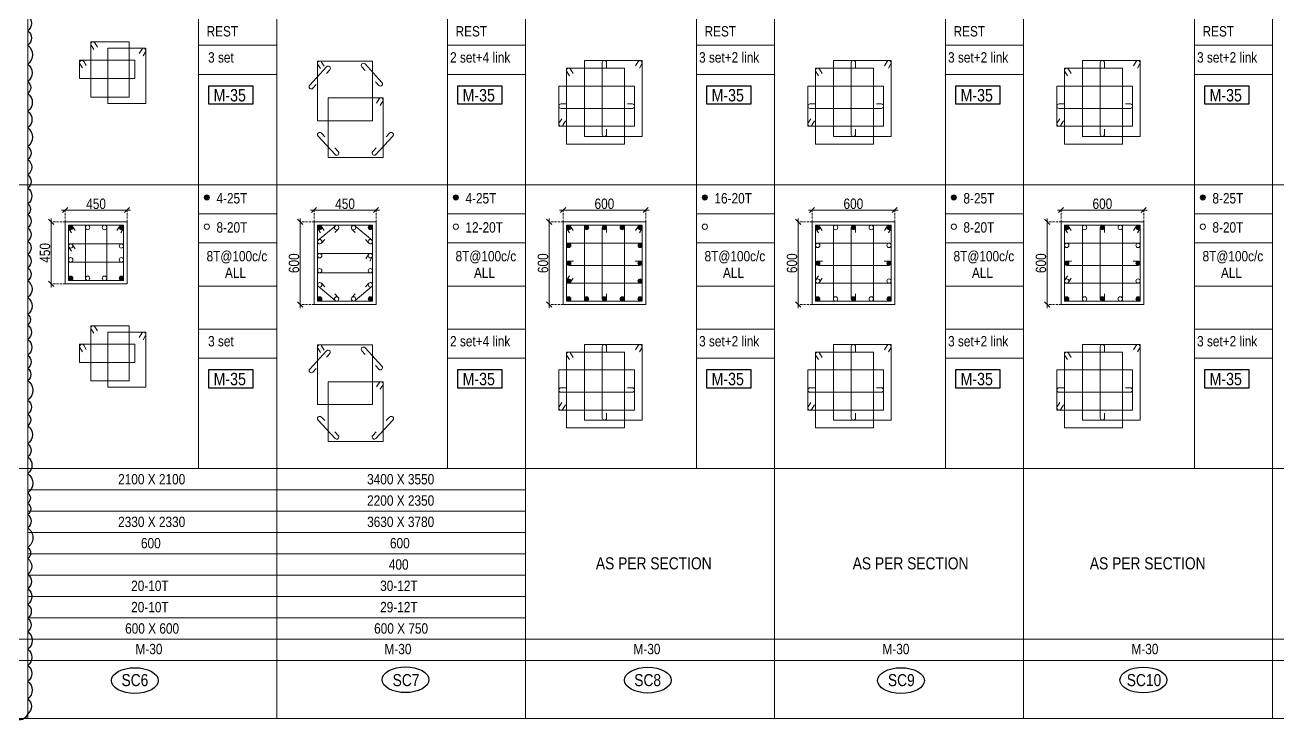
# Model space of a CAD drawing. Header units: millimetres. Extents: x 1112055 to 3390982, y -148532 to 766891.
# Drawn here: x 2129538 to 2165935, y 239855 to 260026 of the extents above; entities that cross this region are included whole.
import ezdxf
from ezdxf.enums import TextEntityAlignment as Align

# ---------------------------------------------------------------- set-up
doc = ezdxf.new("R2010")
doc.units = ezdxf.units.MM
doc.header["$PDMODE"] = 35
doc.header["$PDSIZE"] = -25
doc.linetypes.add('DASHED2', pattern=[0.375, 0.25, -0.125])
doc.linetypes.add('Hidden', pattern=[9.525, 6.35, -3.175])
for name, color, linetype, lineweight in [('B COL. SIZE DIM', 220, 'Continuous', 25), ('B COLSCH', 204, 'Continuous', 20), ('B COLUMN', 1, 'Hidden', 9), ('B STEEL', 34, 'Continuous', 15), ('B TITLE BLOCK', 250, 'Continuous', 0)]:
    doc.layers.add(name, color=color, linetype=linetype, lineweight=lineweight)
doc.layers.add('B TEXT', color=7, linetype='Continuous')
doc.styles.add('dim inside', font='romans.shx', dxfattribs={"width": 0.8, "height": 125})
doc.styles.add('SWINC', font='swissc.ttf')
doc.dimstyles.new('dim inside', dxfattribs={"dimtxt": 125, "dimasz": 100, "dimexe": 0, "dimexo": 0, "dimgap": 10, "dimtad": 0, "dimdec": 0, "dimzin": 0, "dimdsep": 46, "dimtxsty": 'dim inside', "dimblk": 'SMALL', "dimcen": 0.09, "dimadec": 0, "dimazin": 0, "dimtfac": 1, "dimtdec": 0, "dimtofl": 0, "dimtmove": 0, "dimatfit": 3, "dimfxl": 1, "dimtolj": 1, "dimtzin": 0, "dimarcsym": 2})

# ---------------------------------------------------------------- blocks, each defined once
blk = doc.blocks.new('_Oblique')
at = {"color": 0, "linetype": 'ByBlock', "lineweight": -2}
blk.add_line((-0.5, -0.5), (0.5, 0.5), dxfattribs=at)
blk = doc.blocks.new('*D496')
at = {"layer": 'B COL. SIZE DIM', "color": 250, "lineweight": 9, "ltscale": 250, "transparency": 16777216}
blk.add_line((2130601, 254658), (2132601, 254658), dxfattribs=at)
at = {"layer": 'B COL. SIZE DIM', "color": 250, "linetype": 'DASHED2', "lineweight": 9, "ltscale": 250, "transparency": 16777216}
for p, q in [((2130701, 254313), (2130701, 254658)), ((2132501, 254313), (2132501, 254658))]:
    blk.add_line(p, q, dxfattribs=at)
at = {"layer": 'Defpoints', "color": 0, "ltscale": 250, "transparency": 16777216}
for p in [(2132501, 254658), (2130701, 254313), (2132501, 254313)]:
    blk.add_point(p, dxfattribs=at)
at = {"layer": 'B COL. SIZE DIM', "color": 250, "lineweight": 9, "ltscale": 250, "transparency": 16777216, "xscale": 150, "yscale": 150, "zscale": 150, "rotation": 180}
blk.add_blockref('_Oblique', (2130701, 254658), dxfattribs=at)
at = {"layer": 'B COL. SIZE DIM', "color": 250, "lineweight": 9, "ltscale": 250, "transparency": 16777216, "xscale": 150, "yscale": 150, "zscale": 150}
blk.add_blockref('_Oblique', (2132501, 254658), dxfattribs=at)
at = {"layer": 'B COL. SIZE DIM', "color": 6, "ltscale": 250, "transparency": 16777216, "insert": (2131601, 254837), "char_height": 300, "attachment_point": 5, "style": 'SWINC'}
blk.add_mtext('\\A1;450', dxfattribs=at)
blk = doc.blocks.new('*D497')
at = {"layer": 'B COL. SIZE DIM', "color": 250, "lineweight": 9, "ltscale": 250, "transparency": 16777216}
blk.add_line((2130297, 254413), (2130297, 252413), dxfattribs=at)
at = {"layer": 'B COL. SIZE DIM', "color": 250, "linetype": 'DASHED2', "lineweight": 9, "ltscale": 250, "transparency": 16777216}
for p, q in [((2130701, 254313), (2130297, 254313)), ((2130701, 252513), (2130297, 252513))]:
    blk.add_line(p, q, dxfattribs=at)
at = {"layer": 'Defpoints', "color": 0, "ltscale": 250, "transparency": 16777216}
for p in [(2130701, 254313), (2130297, 252513), (2130701, 252513)]:
    blk.add_point(p, dxfattribs=at)
at = {"layer": 'B COL. SIZE DIM', "color": 250, "lineweight": 9, "ltscale": 250, "transparency": 16777216, "xscale": 150, "yscale": 150, "zscale": 150}
for p, rotation in [((2130297, 254313), 90), ((2130297, 252513), 270)]:
    blk.add_blockref('_Oblique', p, dxfattribs=dict(at, rotation=rotation))
at = {"layer": 'B COL. SIZE DIM', "color": 6, "ltscale": 250, "transparency": 16777216, "insert": (2130118, 253413), "char_height": 300, "attachment_point": 5, "rotation": 90, "style": 'SWINC'}
blk.add_mtext('\\A1;450', dxfattribs=at)
blk = doc.blocks.new('*D498')
at = {"layer": 'B COL. SIZE DIM', "color": 250, "lineweight": 9, "ltscale": 250, "transparency": 16777216}
blk.add_line((2137834, 254658), (2139834, 254658), dxfattribs=at)
at = {"layer": 'B COL. SIZE DIM', "color": 250, "linetype": 'DASHED2', "lineweight": 9, "ltscale": 250, "transparency": 16777216}
for p, q in [((2137934, 254313), (2137934, 254658)), ((2139734, 254313), (2139734, 254658))]:
    blk.add_line(p, q, dxfattribs=at)
at = {"layer": 'Defpoints', "color": 0, "ltscale": 250, "transparency": 16777216}
for p in [(2139734, 254658), (2137934, 254313), (2139734, 254313)]:
    blk.add_point(p, dxfattribs=at)
at = {"layer": 'B COL. SIZE DIM', "color": 250, "lineweight": 9, "ltscale": 250, "transparency": 16777216, "xscale": 150, "yscale": 150, "zscale": 150, "rotation": 180}
blk.add_blockref('_Oblique', (2137934, 254658), dxfattribs=at)
at = {"layer": 'B COL. SIZE DIM', "color": 250, "lineweight": 9, "ltscale": 250, "transparency": 16777216, "xscale": 150, "yscale": 150, "zscale": 150}
blk.add_blockref('_Oblique', (2139734, 254658), dxfattribs=at)
at = {"layer": 'B COL. SIZE DIM', "color": 6, "ltscale": 250, "transparency": 16777216, "insert": (2138834, 254837), "char_height": 300, "attachment_point": 5, "style": 'SWINC'}
blk.add_mtext('\\A1;450', dxfattribs=at)
blk = doc.blocks.new('*D499')
at = {"layer": 'B COL. SIZE DIM', "color": 250, "lineweight": 9, "ltscale": 250, "transparency": 16777216}
blk.add_line((2137530, 254413), (2137530, 251813), dxfattribs=at)
at = {"layer": 'B COL. SIZE DIM', "color": 250, "linetype": 'DASHED2', "lineweight": 9, "ltscale": 250, "transparency": 16777216}
for p, q in [((2137934, 254313), (2137530, 254313)), ((2137934, 251913), (2137530, 251913))]:
    blk.add_line(p, q, dxfattribs=at)
at = {"layer": 'Defpoints', "color": 0, "ltscale": 250, "transparency": 16777216}
for p in [(2137934, 254313), (2137530, 251913), (2137934, 251913)]:
    blk.add_point(p, dxfattribs=at)
at = {"layer": 'B COL. SIZE DIM', "color": 250, "lineweight": 9, "ltscale": 250, "transparency": 16777216, "xscale": 150, "yscale": 150, "zscale": 150}
for p, rotation in [((2137530, 254313), 90), ((2137530, 251913), 270)]:
    blk.add_blockref('_Oblique', p, dxfattribs=dict(at, rotation=rotation))
at = {"layer": 'B COL. SIZE DIM', "color": 6, "ltscale": 250, "transparency": 16777216, "insert": (2137351, 253113), "char_height": 300, "attachment_point": 5, "rotation": 90, "style": 'SWINC'}
blk.add_mtext('\\A1;600', dxfattribs=at)
blk = doc.blocks.new('*D510')
at = {"layer": 'B COL. SIZE DIM', "color": 250, "lineweight": 9, "ltscale": 250, "transparency": 16777216}
blk.add_line((2145068, 254658), (2147668, 254658), dxfattribs=at)
at = {"layer": 'B COL. SIZE DIM', "color": 250, "linetype": 'DASHED2', "lineweight": 9, "ltscale": 250, "transparency": 16777216}
for p, q in [((2145168, 254313), (2145168, 254658)), ((2147568, 254313), (2147568, 254658))]:
    blk.add_line(p, q, dxfattribs=at)
at = {"layer": 'Defpoints', "color": 0, "ltscale": 250, "transparency": 16777216}
for p in [(2147568, 254658), (2145168, 254313), (2147568, 254313)]:
    blk.add_point(p, dxfattribs=at)
at = {"layer": 'B COL. SIZE DIM', "color": 250, "lineweight": 9, "ltscale": 250, "transparency": 16777216, "xscale": 150, "yscale": 150, "zscale": 150, "rotation": 180}
blk.add_blockref('_Oblique', (2145168, 254658), dxfattribs=at)
at = {"layer": 'B COL. SIZE DIM', "color": 250, "lineweight": 9, "ltscale": 250, "transparency": 16777216, "xscale": 150, "yscale": 150, "zscale": 150}
blk.add_blockref('_Oblique', (2147568, 254658), dxfattribs=at)
at = {"layer": 'B COL. SIZE DIM', "color": 6, "ltscale": 250, "transparency": 16777216, "insert": (2146368, 254837), "char_height": 300, "attachment_point": 5, "style": 'SWINC'}
blk.add_mtext('\\A1;600', dxfattribs=at)
blk = doc.blocks.new('*D511')
at = {"layer": 'B COL. SIZE DIM', "color": 250, "lineweight": 9, "ltscale": 250, "transparency": 16777216}
blk.add_line((2144764, 254413), (2144764, 251813), dxfattribs=at)
at = {"layer": 'B COL. SIZE DIM', "color": 250, "linetype": 'DASHED2', "lineweight": 9, "ltscale": 250, "transparency": 16777216}
for p, q in [((2145168, 254313), (2144764, 254313)), ((2145168, 251913), (2144764, 251913))]:
    blk.add_line(p, q, dxfattribs=at)
at = {"layer": 'Defpoints', "color": 0, "ltscale": 250, "transparency": 16777216}
for p in [(2145168, 254313), (2144764, 251913), (2145168, 251913)]:
    blk.add_point(p, dxfattribs=at)
at = {"layer": 'B COL. SIZE DIM', "color": 250, "lineweight": 9, "ltscale": 250, "transparency": 16777216, "xscale": 150, "yscale": 150, "zscale": 150}
for p, rotation in [((2144764, 254313), 90), ((2144764, 251913), 270)]:
    blk.add_blockref('_Oblique', p, dxfattribs=dict(at, rotation=rotation))
at = {"layer": 'B COL. SIZE DIM', "color": 6, "ltscale": 250, "transparency": 16777216, "insert": (2144585, 253113), "char_height": 300, "attachment_point": 5, "rotation": 90, "style": 'SWINC'}
blk.add_mtext('\\A1;600', dxfattribs=at)
blk = doc.blocks.new('*D522')
at = {"layer": 'B COL. SIZE DIM', "color": 250, "lineweight": 9, "ltscale": 250, "transparency": 16777216}
blk.add_line((2152301, 254658), (2154901, 254658), dxfattribs=at)
at = {"layer": 'B COL. SIZE DIM', "color": 250, "linetype": 'DASHED2', "lineweight": 9, "ltscale": 250, "transparency": 16777216}
for p, q in [((2152401, 254313), (2152401, 254658)), ((2154801, 254313), (2154801, 254658))]:
    blk.add_line(p, q, dxfattribs=at)
at = {"layer": 'Defpoints', "color": 0, "ltscale": 250, "transparency": 16777216}
for p in [(2154801, 254658), (2152401, 254313), (2154801, 254313)]:
    blk.add_point(p, dxfattribs=at)
at = {"layer": 'B COL. SIZE DIM', "color": 250, "lineweight": 9, "ltscale": 250, "transparency": 16777216, "xscale": 150, "yscale": 150, "zscale": 150, "rotation": 180}
blk.add_blockref('_Oblique', (2152401, 254658), dxfattribs=at)
at = {"layer": 'B COL. SIZE DIM', "color": 250, "lineweight": 9, "ltscale": 250, "transparency": 16777216, "xscale": 150, "yscale": 150, "zscale": 150}
blk.add_blockref('_Oblique', (2154801, 254658), dxfattribs=at)
at = {"layer": 'B COL. SIZE DIM', "color": 6, "ltscale": 250, "transparency": 16777216, "insert": (2153601, 254837), "char_height": 300, "attachment_point": 5, "style": 'SWINC'}
blk.add_mtext('\\A1;600', dxfattribs=at)
blk = doc.blocks.new('*D523')
at = {"layer": 'B COL. SIZE DIM', "color": 250, "lineweight": 9, "ltscale": 250, "transparency": 16777216}
blk.add_line((2151998, 254413), (2151998, 251813), dxfattribs=at)
at = {"layer": 'B COL. SIZE DIM', "color": 250, "linetype": 'DASHED2', "lineweight": 9, "ltscale": 250, "transparency": 16777216}
for p, q in [((2152401, 254313), (2151998, 254313)), ((2152401, 251913), (2151998, 251913))]:
    blk.add_line(p, q, dxfattribs=at)
at = {"layer": 'Defpoints', "color": 0, "ltscale": 250, "transparency": 16777216}
for p in [(2152401, 254313), (2151998, 251913), (2152401, 251913)]:
    blk.add_point(p, dxfattribs=at)
at = {"layer": 'B COL. SIZE DIM', "color": 250, "lineweight": 9, "ltscale": 250, "transparency": 16777216, "xscale": 150, "yscale": 150, "zscale": 150}
for p, rotation in [((2151998, 254313), 90), ((2151998, 251913), 270)]:
    blk.add_blockref('_Oblique', p, dxfattribs=dict(at, rotation=rotation))
at = {"layer": 'B COL. SIZE DIM', "color": 6, "ltscale": 250, "transparency": 16777216, "insert": (2151819, 253113), "char_height": 300, "attachment_point": 5, "rotation": 90, "style": 'SWINC'}
blk.add_mtext('\\A1;600', dxfattribs=at)
blk = doc.blocks.new('*D534')
at = {"layer": 'B COL. SIZE DIM', "color": 250, "lineweight": 9, "ltscale": 250, "transparency": 16777216}
blk.add_line((2159535, 254658), (2162135, 254658), dxfattribs=at)
at = {"layer": 'B COL. SIZE DIM', "color": 250, "linetype": 'DASHED2', "lineweight": 9, "ltscale": 250, "transparency": 16777216}
for p, q in [((2159635, 254313), (2159635, 254658)), ((2162035, 254313), (2162035, 254658))]:
    blk.add_line(p, q, dxfattribs=at)
at = {"layer": 'Defpoints', "color": 0, "ltscale": 250, "transparency": 16777216}
for p in [(2162035, 254658), (2159635, 254313), (2162035, 254313)]:
    blk.add_point(p, dxfattribs=at)
at = {"layer": 'B COL. SIZE DIM', "color": 250, "lineweight": 9, "ltscale": 250, "transparency": 16777216, "xscale": 150, "yscale": 150, "zscale": 150, "rotation": 180}
blk.add_blockref('_Oblique', (2159635, 254658), dxfattribs=at)
at = {"layer": 'B COL. SIZE DIM', "color": 250, "lineweight": 9, "ltscale": 250, "transparency": 16777216, "xscale": 150, "yscale": 150, "zscale": 150}
blk.add_blockref('_Oblique', (2162035, 254658), dxfattribs=at)
at = {"layer": 'B COL. SIZE DIM', "color": 6, "ltscale": 250, "transparency": 16777216, "insert": (2160835, 254837), "char_height": 300, "attachment_point": 5, "style": 'SWINC'}
blk.add_mtext('\\A1;600', dxfattribs=at)
blk = doc.blocks.new('*D535')
at = {"layer": 'B COL. SIZE DIM', "color": 250, "lineweight": 9, "ltscale": 250, "transparency": 16777216}
blk.add_line((2159231, 254413), (2159231, 251813), dxfattribs=at)
at = {"layer": 'B COL. SIZE DIM', "color": 250, "linetype": 'DASHED2', "lineweight": 9, "ltscale": 250, "transparency": 16777216}
for p, q in [((2159635, 254313), (2159231, 254313)), ((2159635, 251913), (2159231, 251913))]:
    blk.add_line(p, q, dxfattribs=at)
at = {"layer": 'Defpoints', "color": 0, "ltscale": 250, "transparency": 16777216}
for p in [(2159635, 254313), (2159231, 251913), (2159635, 251913)]:
    blk.add_point(p, dxfattribs=at)
at = {"layer": 'B COL. SIZE DIM', "color": 250, "lineweight": 9, "ltscale": 250, "transparency": 16777216, "xscale": 150, "yscale": 150, "zscale": 150}
for p, rotation in [((2159231, 254313), 90), ((2159231, 251913), 270)]:
    blk.add_blockref('_Oblique', p, dxfattribs=dict(at, rotation=rotation))
at = {"layer": 'B COL. SIZE DIM', "color": 6, "ltscale": 250, "transparency": 16777216, "insert": (2159052, 253113), "char_height": 300, "attachment_point": 5, "rotation": 90, "style": 'SWINC'}
blk.add_mtext('\\A1;600', dxfattribs=at)

msp = doc.modelspace()

# ---------------------------------------------------------------- hatches: boundary and pattern name
at = {"layer": 'B STEEL', "lineweight": 9, "ltscale": 0.5}
h = msp.add_hatch(color=34, dxfattribs=at)
edge = h.paths.add_edge_path()
edge.add_arc((2134819.2, 255022.3), 76.8, 0, 360)
h = msp.add_hatch(color=34, dxfattribs=at)
edge = h.paths.add_edge_path()
edge.add_arc((2142052.7, 255022.3), 76.8, 0, 360)
h = msp.add_hatch(color=34, dxfattribs=at)
edge = h.paths.add_edge_path()
edge.add_arc((2149286.3, 255022.3), 76.8, 0, 360)
h = msp.add_hatch(color=34, dxfattribs=at)
edge = h.paths.add_edge_path()
edge.add_arc((2156519.8, 255022.3), 76.8, 0, 360)
h = msp.add_hatch(color=34, dxfattribs=at)
edge = h.paths.add_edge_path()
edge.add_arc((2163753.4, 255022.3), 76.8, 0, 360)
h = msp.add_hatch(color=34, dxfattribs=at)
edge = h.paths.add_edge_path()
edge.add_arc((2130864.8, 254149.1), 64, 0, 360)
h = msp.add_hatch(color=34, dxfattribs=at)
edge = h.paths.add_edge_path()
edge.add_arc((2132336.8, 254149.1), 64, 180, 540, ccw=False)
h = msp.add_hatch(color=34, dxfattribs=at)
edge = h.paths.add_edge_path()
edge.add_arc((2138098.4, 254149.1), 64, 0, 360)
h = msp.add_hatch(color=34, dxfattribs=at)
edge = h.paths.add_edge_path()
edge.add_arc((2139570.4, 254149.1), 64, 180, 540, ccw=False)
h = msp.add_hatch(color=34, dxfattribs=at)
edge = h.paths.add_edge_path()
edge.add_arc((2145331.9, 254149.1), 64, 0, 360)
h = msp.add_hatch(color=34, dxfattribs=at)
edge = h.paths.add_edge_path()
edge.add_arc((2145849.9, 254149.1), 64, 180, 540, ccw=False)
h = msp.add_hatch(color=34, dxfattribs=at)
edge = h.paths.add_edge_path()
edge.add_arc((2146367.9, 254149.1), 64, 180, 540, ccw=False)
h = msp.add_hatch(color=34, dxfattribs=at)
edge = h.paths.add_edge_path()
edge.add_arc((2146885.9, 254149.1), 64, 180, 540, ccw=False)
h = msp.add_hatch(color=34, dxfattribs=at)
edge = h.paths.add_edge_path()
edge.add_arc((2147403.9, 254149.1), 64, 180, 540, ccw=False)
h = msp.add_hatch(color=34, dxfattribs=at)
edge = h.paths.add_edge_path()
edge.add_arc((2152565.5, 254149.1), 64, 0, 360)
h = msp.add_hatch(color=34, dxfattribs=at)
edge = h.paths.add_edge_path()
edge.add_arc((2153601.5, 254149.1), 64, 180, 540, ccw=False)
h = msp.add_hatch(color=34, dxfattribs=at)
edge = h.paths.add_edge_path()
edge.add_arc((2154637.4, 254149.1), 64, 180, 540, ccw=False)
h = msp.add_hatch(color=34, dxfattribs=at)
edge = h.paths.add_edge_path()
edge.add_arc((2159799, 254149.1), 64, 0, 360)
h = msp.add_hatch(color=34, dxfattribs=at)
edge = h.paths.add_edge_path()
edge.add_arc((2160835, 254149.1), 64, 180, 540, ccw=False)
h = msp.add_hatch(color=34, dxfattribs=at)
edge = h.paths.add_edge_path()
edge.add_arc((2161871, 254149.1), 64, 180, 540, ccw=False)
h = msp.add_hatch(color=34, dxfattribs=at)
edge = h.paths.add_edge_path()
edge.add_arc((2145331.9, 253631.1), 64, 180, 540, ccw=False)
h = msp.add_hatch(color=34, dxfattribs=at)
edge = h.paths.add_edge_path()
edge.add_arc((2147403.9, 253631.1), 64, 180, 540, ccw=False)
h = msp.add_hatch(color=34, dxfattribs=at)
edge = h.paths.add_edge_path()
edge.add_arc((2145331.9, 253113.1), 64, 180, 540, ccw=False)
h = msp.add_hatch(color=34, dxfattribs=at)
edge = h.paths.add_edge_path()
edge.add_arc((2147403.9, 253113.1), 64, 180, 540, ccw=False)
h = msp.add_hatch(color=34, dxfattribs=at)
edge = h.paths.add_edge_path()
edge.add_arc((2152565.5, 253113.1), 64, 180, 540, ccw=False)
h = msp.add_hatch(color=34, dxfattribs=at)
edge = h.paths.add_edge_path()
edge.add_arc((2154637.4, 253113.1), 64, 180, 540, ccw=False)
h = msp.add_hatch(color=34, dxfattribs=at)
edge = h.paths.add_edge_path()
edge.add_arc((2159799, 253113.1), 64, 180, 540, ccw=False)
h = msp.add_hatch(color=34, dxfattribs=at)
edge = h.paths.add_edge_path()
edge.add_arc((2161871, 253113.1), 64, 180, 540, ccw=False)
h = msp.add_hatch(color=34, dxfattribs=at)
edge = h.paths.add_edge_path()
edge.add_arc((2130864.8, 252677.1), 64, 0, 360, ccw=False)
h = msp.add_hatch(color=34, dxfattribs=at)
edge = h.paths.add_edge_path()
edge.add_arc((2132336.8, 252677.1), 64, -180, 180)
h = msp.add_hatch(color=34, dxfattribs=at)
edge = h.paths.add_edge_path()
edge.add_arc((2145331.9, 252595.1), 64, 180, 540, ccw=False)
h = msp.add_hatch(color=34, dxfattribs=at)
edge = h.paths.add_edge_path()
edge.add_arc((2147403.9, 252595.1), 64, 180, 540, ccw=False)
h = msp.add_hatch(color=34, dxfattribs=at)
edge = h.paths.add_edge_path()
edge.add_arc((2138098.4, 252077.1), 64, 0, 360, ccw=False)
h = msp.add_hatch(color=34, dxfattribs=at)
edge = h.paths.add_edge_path()
edge.add_arc((2139570.4, 252077.1), 64, -180, 180)
h = msp.add_hatch(color=34, dxfattribs=at)
edge = h.paths.add_edge_path()
edge.add_arc((2145331.9, 252077.1), 64, 0, 360, ccw=False)
h = msp.add_hatch(color=34, dxfattribs=at)
edge = h.paths.add_edge_path()
edge.add_arc((2145849.9, 252077.1), 64, 180, 540, ccw=False)
h = msp.add_hatch(color=34, dxfattribs=at)
edge = h.paths.add_edge_path()
edge.add_arc((2146367.9, 252077.1), 64, 180, 540, ccw=False)
h = msp.add_hatch(color=34, dxfattribs=at)
edge = h.paths.add_edge_path()
edge.add_arc((2146885.9, 252077.1), 64, 180, 540, ccw=False)
h = msp.add_hatch(color=34, dxfattribs=at)
edge = h.paths.add_edge_path()
edge.add_arc((2147403.9, 252077.1), 64, -180, 180)
h = msp.add_hatch(color=34, dxfattribs=at)
edge = h.paths.add_edge_path()
edge.add_arc((2152565.5, 252077.1), 64, 0, 360, ccw=False)
h = msp.add_hatch(color=34, dxfattribs=at)
edge = h.paths.add_edge_path()
edge.add_arc((2153601.5, 252077.1), 64, 180, 540, ccw=False)
h = msp.add_hatch(color=34, dxfattribs=at)
edge = h.paths.add_edge_path()
edge.add_arc((2154637.4, 252077.1), 64, -180, 180)
h = msp.add_hatch(color=34, dxfattribs=at)
edge = h.paths.add_edge_path()
edge.add_arc((2159799, 252077.1), 64, 0, 360, ccw=False)
h = msp.add_hatch(color=34, dxfattribs=at)
edge = h.paths.add_edge_path()
edge.add_arc((2160835, 252077.1), 64, 180, 540, ccw=False)
h = msp.add_hatch(color=34, dxfattribs=at)
edge = h.paths.add_edge_path()
edge.add_arc((2161871, 252077.1), 64, -180, 180)

# ---------------------------------------------------------------- linework, layer by layer
at = {"color": 2, "lineweight": 30}
msp.add_lwpolyline([(2129613.8, 260294.5, -0.5205671), (2129613.8, 259859.1, -0.5205671), (2129613.8, 259440.8, -0.5205671), (2129613.8, 258890.4, -0.5205671), (2129613.8, 258388.3, -0.5205671), (2129613.8, 258041.6, -0.5205671), (2129613.8, 257523.4, -0.5205671), (2129613.8, 257044.3, -0.5205671), (2129613.8, 256499.5, -0.5205671), (2129613.8, 256125.1, -0.5205671), (2129613.8, 255675.6, -0.5205671), (2129613.8, 255294.3, -0.5205671), (2129613.8, 254833.8, -0.5205671), (2129613.8, 254531.4, -0.5205671), (2129613.8, 254139.6, -0.5205671), (2129613.8, 253755.5, -0.5205671), (2129613.8, 253370.7, -0.5205671), (2129613.8, 252979.1, -0.5205671), (2129613.8, 252607, -0.5205671), (2129613.8, 252114.3, -0.5205671), (2129613.8, 251624.6, -0.5205671), (2129613.8, 251319.6, -0.5205671), (2129613.8, 250899.7, -0.5205671), (2129613.8, 250443.2, -0.5205671), (2129613.8, 250059.6, -0.5205671), (2129613.8, 249705.6, -0.5205671), (2129613.8, 249142.1, -0.5205671), (2129613.8, 248731.9, -0.5205671), (2129613.8, 248396.4, -0.5205671), (2129613.8, 247870.4, -0.5205671), (2129613.8, 247489.3, -0.5205671), (2129613.8, 247006.9, -0.5205671), (2129613.8, 246446.9, -0.5205671), (2129613.8, 246147.9, -0.5205671), (2129613.8, 245814.1, -0.5205671), (2129613.8, 245431, -0.5205671), (2129613.8, 244861.6, -0.5205671), (2129613.8, 244536.5, -0.5205671), (2129613.8, 244083.1, -0.5205671), (2129613.8, 243663.6, -0.5205671), (2129613.8, 243209.4, -0.5205671), (2129613.8, 242805, -0.5205671), (2129613.8, 242418.3, -0.5205671), (2129613.8, 241906.9, -0.5205671), (2129613.8, 241435.6, -0.5205671), (2129613.8, 240977.4, -0.5205671), (2129613.8, 240465.6, -0.5205671), (2129613.8, 240034.6, -0.5205671), (2129242.3, 239898.1, -0.5205671)], format="xyb", dxfattribs=at)
at = {"layer": 'B COLSCH', "color": 250, "lineweight": 0}
for p, q in [((2129613.8, 296589.8), (2129613.8, 239898.1)), ((2136847.3, 296589.8), (2136847.3, 239898.1)), ((2141806.5, 296589.8), (2141806.5, 247150.7)), ((2141806.5, 296589.8), (2141806.5, 247150.7)), ((2144080.8, 296589.8), (2144080.8, 239898.1)), ((2149040, 296589.8), (2149040, 247150.7)), ((2151314.4, 296589.8), (2151314.4, 239898.1)), ((2156273.6, 296589.8), (2156273.6, 247150.7)), ((2158547.9, 296589.8), (2158547.9, 239898.1)), ((2163507.1, 296589.8), (2163507.1, 247150.7)), ((2165781.5, 296589.8), (2165781.5, 239898.1)), ((2134572.9, 263630.4), (2134572.9, 247150.7)), ((2134572.9, 259440.9), (2136847.3, 259440.9)), ((2141806.5, 259440.9), (2144080.8, 259440.9)), ((2149040, 259440.9), (2151314.4, 259440.9)), ((2156273.6, 259440.9), (2158547.9, 259440.9)), ((2163507.1, 259440.9), (2165781.5, 259440.9)), ((2134572.9, 258595.9), (2136847.3, 258595.9)), ((2141806.5, 258595.9), (2144080.8, 258595.9)), ((2149040, 258595.9), (2151314.4, 258595.9)), ((2156273.6, 258595.9), (2158547.9, 258595.9)), ((2163507.1, 258595.9), (2165781.5, 258595.9)), ((2088785.4, 255390.6), (2230883.4, 255390.6)), ((2134572.9, 254545.6), (2136847.3, 254545.6)), ((2141806.5, 254545.6), (2144080.8, 254545.6)), ((2149040, 254545.6), (2151314.4, 254545.6)), ((2156273.6, 254545.6), (2158547.9, 254545.6)), ((2163507.1, 254545.6), (2165781.5, 254545.6)), ((2134572.9, 253700.6), (2136847.3, 253700.6)), ((2141806.5, 253700.6), (2144080.8, 253700.6)), ((2149040, 253700.6), (2151314.4, 253700.6)), ((2156273.6, 253700.6), (2158547.9, 253700.6)), ((2163507.1, 253700.6), (2165781.5, 253700.6)), ((2134572.9, 252450.8), (2136847.3, 252450.8)), ((2141806.5, 252450.8), (2144080.8, 252450.8)), ((2149040, 252450.8), (2151314.4, 252450.8)), ((2156273.6, 252450.8), (2158547.9, 252450.8)), ((2163507.1, 252450.8), (2165781.5, 252450.8)), ((2134572.9, 251201.1), (2136847.3, 251201.1)), ((2141806.5, 251201.1), (2144080.8, 251201.1)), ((2149040, 251201.1), (2151314.4, 251201.1)), ((2156273.6, 251201.1), (2158547.9, 251201.1)), ((2163507.1, 251201.1), (2165781.5, 251201.1)), ((2134572.9, 250356.1), (2136847.3, 250356.1)), ((2141806.5, 250356.1), (2144080.8, 250356.1)), ((2149040, 250356.1), (2151314.4, 250356.1)), ((2156273.6, 250356.1), (2158547.9, 250356.1)), ((2163507.1, 250356.1), (2165781.5, 250356.1)), ((2088785.4, 247150.7), (2230883.4, 247150.7)), ((2129613.8, 246531.9), (2144080.8, 246531.9)), ((2129613.8, 245913), (2144080.8, 245913)), ((2129613.8, 245294.2), (2144080.8, 245294.2)), ((2129613.8, 244675.3), (2144080.8, 244675.3)), ((2129613.8, 244056.4), (2144080.8, 244056.4)), ((2129613.8, 243437.6), (2144080.8, 243437.6)), ((2129613.8, 242818.7), (2144080.8, 242818.7)), ((2088785.4, 242199.8), (2230883.4, 242199.8)), ((2088785.4, 241581), (2230883.4, 241581)), ((2088785.4, 239898.1), (2230883.4, 239898.1))]:
    msp.add_line(p, q, dxfattribs=at)
at = {"layer": 'B COLUMN', "color": 1, "linetype": 'ByBlock', "lineweight": 20}
for points in [[(2130700.8, 252513.1), (2132500.8, 252513.1), (2132500.8, 254313.1), (2130700.8, 254313.1)], [(2137934.4, 251913.1), (2139734.4, 251913.1), (2139734.4, 254313.1), (2137934.4, 254313.1)], [(2145167.9, 251913.1), (2147567.9, 251913.1), (2147567.9, 254313.1), (2145167.9, 254313.1)], [(2152401.5, 251913.1), (2154801.5, 251913.1), (2154801.5, 254313.1), (2152401.5, 254313.1)], [(2159635, 251913.1), (2162035, 251913.1), (2162035, 254313.1), (2159635, 254313.1)]]:
    msp.add_lwpolyline(points, close=True, dxfattribs=at)
at = {"layer": 'B STEEL', "color": 34, "lineweight": 9, "ltscale": 0.5}
for points in [[(2131448.9, 257937.3), (2132558.2, 257937.3), (2132558.2, 259537.3), (2131448.9, 259537.3)], [(2133048.9, 257751.6), (2131939.5, 257751.6), (2131939.5, 259351.6), (2133048.9, 259351.6)], [(2131123, 259002.9), (2132723, 259002.9), (2132723, 258471.7), (2131123, 258471.7)], [(2138034.4, 257250.9), (2139634.4, 257250.9), (2139634.4, 258982.1), (2138034.4, 258982.1)], [(2147467.9, 258995.2), (2147467.9, 256795.2), (2145785.9, 256795.2), (2145785.9, 258995.2)], [(2154701.5, 258995.2), (2154701.5, 256795.2), (2153019.5, 256795.2), (2153019.5, 258995.2)], [(2161935, 258995.2), (2161935, 256795.2), (2160253, 256795.2), (2160253, 258995.2)], [(2146949.9, 258772.1), (2146949.9, 256572.1), (2145267.9, 256572.1), (2145267.9, 258772.1)], [(2154183.5, 258772.1), (2154183.5, 256572.1), (2152501.5, 256572.1), (2152501.5, 258772.1)], [(2161417, 258772.1), (2161417, 256572.1), (2159735, 256572.1), (2159735, 258772.1)], [(2145046.6, 257090.1), (2147246.6, 257090.1), (2147246.6, 258254.1), (2145046.6, 258254.1)], [(2152280.2, 257090.1), (2154480.2, 257090.1), (2154480.2, 258254.1), (2152280.2, 258254.1)], [(2159513.7, 257090.1), (2161713.7, 257090.1), (2161713.7, 258254.1), (2159513.7, 258254.1)], [(2138342.9, 257913.3), (2139942.9, 257913.3), (2139942.9, 256182.1), (2138342.9, 256182.1)], [(2130800.8, 252613.1), (2132400.8, 252613.1), (2132400.8, 254213.1), (2130800.8, 254213.1)], [(2130800.8, 252613.1), (2131910.2, 252613.1), (2131910.2, 254213.1), (2130800.8, 254213.1)], [(2132400.8, 252613.1), (2131291.5, 252613.1), (2131291.5, 254213.1), (2132400.8, 254213.1)], [(2138034.4, 252831.9), (2139634.4, 252831.9), (2139634.4, 254213.1), (2138034.4, 254213.1)], [(2146949.9, 254213.1), (2146949.9, 252013.1), (2145267.9, 252013.1), (2145267.9, 254213.1)], [(2147467.9, 254213.1), (2147467.9, 252013.1), (2145785.9, 252013.1), (2145785.9, 254213.1)], [(2154183.5, 254213.1), (2154183.5, 252013.1), (2152501.5, 252013.1), (2152501.5, 254213.1)], [(2154701.5, 254213.1), (2154701.5, 252013.1), (2153019.5, 252013.1), (2153019.5, 254213.1)], [(2161417, 254213.1), (2161417, 252013.1), (2159735, 252013.1), (2159735, 254213.1)], [(2161935, 254213.1), (2161935, 252013.1), (2160253, 252013.1), (2160253, 254213.1)], [(2145267.9, 252531.1), (2147467.9, 252531.1), (2147467.9, 253695.1), (2145267.9, 253695.1)], [(2152501.5, 252531.1), (2154701.5, 252531.1), (2154701.5, 253695.1), (2152501.5, 253695.1)], [(2159735, 252531.1), (2161935, 252531.1), (2161935, 253695.1), (2159735, 253695.1)], [(2130800.8, 253678.7), (2132400.8, 253678.7), (2132400.8, 253147.5), (2130800.8, 253147.5)], [(2138034.4, 253394.3), (2139634.4, 253394.3), (2139634.4, 252013.1), (2138034.4, 252013.1)], [(2131448.9, 249697.4), (2132558.2, 249697.4), (2132558.2, 251297.4), (2131448.9, 251297.4)], [(2133048.9, 249511.8), (2131939.5, 249511.8), (2131939.5, 251111.8), (2133048.9, 251111.8)], [(2131123, 250763), (2132723, 250763), (2132723, 250231.8), (2131123, 250231.8)], [(2138034.4, 249011.1), (2139634.4, 249011.1), (2139634.4, 250742.3), (2138034.4, 250742.3)], [(2146949.9, 250532.3), (2146949.9, 248332.3), (2145267.9, 248332.3), (2145267.9, 250532.3)], [(2147467.9, 250755.3), (2147467.9, 248555.3), (2145785.9, 248555.3), (2145785.9, 250755.3)], [(2154183.5, 250532.3), (2154183.5, 248332.3), (2152501.5, 248332.3), (2152501.5, 250532.3)], [(2154701.5, 250755.3), (2154701.5, 248555.3), (2153019.5, 248555.3), (2153019.5, 250755.3)], [(2161417, 250532.3), (2161417, 248332.3), (2159735, 248332.3), (2159735, 250532.3)], [(2161935, 250755.3), (2161935, 248555.3), (2160253, 248555.3), (2160253, 250755.3)], [(2145046.6, 248850.3), (2147246.6, 248850.3), (2147246.6, 250014.3), (2145046.6, 250014.3)], [(2152280.2, 248850.3), (2154480.2, 248850.3), (2154480.2, 250014.3), (2152280.2, 250014.3)], [(2159513.7, 248850.3), (2161713.7, 248850.3), (2161713.7, 250014.3), (2159513.7, 250014.3)], [(2138342.9, 249673.5), (2139942.9, 249673.5), (2139942.9, 247942.3), (2138342.9, 247942.3)]]:
    msp.add_lwpolyline(points, close=True, dxfattribs=at)
for points in [[(2131533.2, 259318.2), (2131458.4, 259439.7, -1), (2131567.4, 259506.8), (2131642.2, 259385.3)], [(2132964.6, 259132.6), (2133039.4, 259254.1, 1), (2132930.4, 259321.2), (2132855.6, 259199.7)], [(2131207.3, 258783.8), (2131132.5, 258905.3, -1), (2131241.6, 258972.4), (2131316.3, 258850.9)], [(2137996.7, 258298.2), (2137900.2, 258193.1, -1), (2137805.9, 258279.7), (2138296.6, 258814.1, -1), (2138390.9, 258727.5), (2138294.4, 258622.4)], [(2138118.6, 258763.1), (2138043.9, 258884.5, -1), (2138152.9, 258951.7), (2138227.7, 258830.2)], [(2139714.5, 258381.8), (2139810.9, 258276.7, 1), (2139905.3, 258363.3), (2139414.6, 258897.7, 1), (2139320.3, 258811.1), (2139416.8, 258706.1)], [(2146431.9, 257001.9), (2146431.9, 256859.2, -1), (2146303.9, 256859.2), (2146303.9, 258931.2, -1), (2146431.9, 258931.2), (2146431.9, 258788.5)], [(2147383.7, 258776.1), (2147458.4, 258897.6, 1), (2147349.4, 258964.7), (2147274.6, 258843.2)], [(2153665.5, 257001.9), (2153665.5, 256859.2, -1), (2153537.4, 256859.2), (2153537.4, 258931.2, -1), (2153665.5, 258931.2), (2153665.5, 258788.5)], [(2154617.2, 258776.1), (2154692, 258897.6, 1), (2154582.9, 258964.7), (2154508.2, 258843.2)], [(2160899, 257001.9), (2160899, 256859.2, -1), (2160771, 256859.2), (2160771, 258931.2, -1), (2160899, 258931.2), (2160899, 258788.5)], [(2161850.7, 258776.1), (2161925.5, 258897.6, 1), (2161816.5, 258964.7), (2161741.7, 258843.2)], [(2145352.2, 258553.1), (2145277.4, 258674.5, -1), (2145386.5, 258741.7), (2145461.2, 258620.2)], [(2152585.7, 258553.1), (2152511, 258674.5, -1), (2152620, 258741.7), (2152694.8, 258620.2)], [(2159819.3, 258553.1), (2159744.5, 258674.5, -1), (2159853.5, 258741.7), (2159928.3, 258620.2)], [(2139858.7, 257694.3), (2139933.4, 257815.8, 1), (2139824.4, 257882.9), (2139749.6, 257761.4)], [(2147040, 257736.1), (2147182.6, 257736.1, -1), (2147182.6, 257608.1), (2145110.7, 257608.1, -1), (2145110.7, 257736.1), (2145253.3, 257736.1)], [(2154273.5, 257736.1), (2154416.2, 257736.1, -1), (2154416.2, 257608.1), (2152344.2, 257608.1, -1), (2152344.2, 257736.1), (2152486.8, 257736.1)], [(2161507.1, 257736.1), (2161649.7, 257736.1, -1), (2161649.7, 257608.1), (2159577.7, 257608.1, -1), (2159577.7, 257736.1), (2159720.4, 257736.1)], [(2145130.9, 257309.2), (2145056.1, 257187.7, 1), (2145165.2, 257120.6), (2145239.9, 257242.1)], [(2152364.4, 257309.2), (2152289.7, 257187.7, 1), (2152398.7, 257120.6), (2152473.5, 257242.1)], [(2159598, 257309.2), (2159523.2, 257187.7, 1), (2159632.3, 257120.6), (2159707, 257242.1)], [(2138242, 256782.4), (2138145.5, 256887.5, 1), (2138051.2, 256800.9), (2138541.9, 256266.5, 1), (2138636.2, 256353.1), (2138539.7, 256458.2)], [(2140032.2, 256782.4), (2140128.7, 256887.5, -1), (2140223, 256800.9), (2139732.4, 256266.5, -1), (2139638.1, 256353.1), (2139734.5, 256458.2)], [(2130885.1, 253994.1), (2130810.3, 254115.5, -1), (2130919.4, 254182.7), (2130994.1, 254061.2)], [(2132316.6, 253994.1), (2132391.3, 254115.5, 1), (2132282.3, 254182.7), (2132207.5, 254061.2)], [(2138118.6, 253994.1), (2138043.9, 254115.5, -1), (2138152.9, 254182.7), (2138227.7, 254061.2)], [(2138242, 253801.5), (2138145.5, 253696.4, -1), (2138051.2, 253783), (2138541.9, 254192.4, -1), (2138636.2, 254105.8), (2138539.7, 254000.7)], [(2139426.7, 253801.5), (2139523.2, 253696.4, 1), (2139617.5, 253783), (2139126.9, 254192.4, 1), (2139032.5, 254105.8), (2139129, 254000.7)], [(2145352.2, 253994.1), (2145277.4, 254115.5, -1), (2145386.5, 254182.7), (2145461.2, 254061.2)], [(2146431.9, 252219.8), (2146431.9, 252077.1, -1), (2146303.9, 252077.1), (2146303.9, 254149.1, -1), (2146431.9, 254149.1), (2146431.9, 254006.5)], [(2147383.7, 253994.1), (2147458.4, 254115.5, 1), (2147349.4, 254182.7), (2147274.6, 254061.2)], [(2152585.7, 253994.1), (2152511, 254115.5, -1), (2152620, 254182.7), (2152694.8, 254061.2)], [(2153665.5, 252219.8), (2153665.5, 252077.1, -1), (2153537.4, 252077.1), (2153537.4, 254149.1, -1), (2153665.5, 254149.1), (2153665.5, 254006.5)], [(2154617.2, 253994.1), (2154692, 254115.5, 1), (2154582.9, 254182.7), (2154508.2, 254061.2)], [(2159819.3, 253994.1), (2159744.5, 254115.5, -1), (2159853.5, 254182.7), (2159928.3, 254061.2)], [(2160899, 252219.8), (2160899, 252077.1, -1), (2160771, 252077.1), (2160771, 254149.1, -1), (2160899, 254149.1), (2160899, 254006.5)], [(2161850.7, 253994.1), (2161925.5, 254115.5, 1), (2161816.5, 254182.7), (2161741.7, 254061.2)], [(2130885.1, 253459.7), (2130810.3, 253581.2, -1), (2130919.4, 253648.3), (2130994.1, 253526.8)], [(2139550.1, 253175.3), (2139624.9, 253296.8, 1), (2139515.8, 253363.9), (2139441.1, 253242.4)], [(2147261.3, 253177.1), (2147403.9, 253177.1, -1), (2147403.9, 253049.1), (2145331.9, 253049.1, -1), (2145331.9, 253177.1), (2145474.6, 253177.1)], [(2154494.8, 253177.1), (2154637.4, 253177.1, -1), (2154637.4, 253049.1), (2152565.5, 253049.1, -1), (2152565.5, 253177.1), (2152708.1, 253177.1)], [(2161728.3, 253177.1), (2161871, 253177.1, -1), (2161871, 253049.1), (2159799, 253049.1, -1), (2159799, 253177.1), (2159941.7, 253177.1)], [(2145352.2, 252750.2), (2145277.4, 252628.7, 1), (2145386.5, 252561.6), (2145461.2, 252683.1)], [(2152585.7, 252750.2), (2152511, 252628.7, 1), (2152620, 252561.6), (2152694.8, 252683.1)], [(2159819.3, 252750.2), (2159744.5, 252628.7, 1), (2159853.5, 252561.6), (2159928.3, 252683.1)], [(2138242, 252424.8), (2138145.5, 252529.8, 1), (2138051.2, 252443.2), (2138541.9, 252033.8, 1), (2138636.2, 252120.4), (2138539.7, 252225.5)], [(2139426.7, 252424.8), (2139523.2, 252529.8, -1), (2139617.5, 252443.2), (2139126.9, 252033.8, -1), (2139032.5, 252120.4), (2139129, 252225.5)], [(2131533.2, 251078.4), (2131458.4, 251199.8, -1), (2131567.4, 251267), (2131642.2, 251145.5)], [(2132964.6, 250892.7), (2133039.4, 251014.2, 1), (2132930.4, 251081.3), (2132855.6, 250959.9)], [(2131207.3, 250544), (2131132.5, 250665.4, -1), (2131241.6, 250732.6), (2131316.3, 250611.1)], [(2137996.7, 250058.3), (2137900.2, 249953.2, -1), (2137805.9, 250039.8), (2138296.6, 250574.2, -1), (2138390.9, 250487.6), (2138294.4, 250382.6)], [(2138118.6, 250523.2), (2138043.9, 250644.7, -1), (2138152.9, 250711.8), (2138227.7, 250590.3)], [(2139714.5, 250142), (2139810.9, 250036.9, 1), (2139905.3, 250123.5), (2139414.6, 250657.9, 1), (2139320.3, 250571.3), (2139416.8, 250466.2)], [(2145352.2, 250313.2), (2145277.4, 250434.7, -1), (2145386.5, 250501.8), (2145461.2, 250380.3)], [(2146431.9, 248762), (2146431.9, 248619.4, -1), (2146303.9, 248619.4), (2146303.9, 250691.3, -1), (2146431.9, 250691.3), (2146431.9, 250548.7)], [(2147383.7, 250536.3), (2147458.4, 250657.8, 1), (2147349.4, 250724.9), (2147274.6, 250603.4)], [(2152585.7, 250313.2), (2152511, 250434.7, -1), (2152620, 250501.8), (2152694.8, 250380.3)], [(2153665.5, 248762), (2153665.5, 248619.4, -1), (2153537.4, 248619.4), (2153537.4, 250691.3, -1), (2153665.5, 250691.3), (2153665.5, 250548.7)], [(2154617.2, 250536.3), (2154692, 250657.8, 1), (2154582.9, 250724.9), (2154508.2, 250603.4)], [(2159819.3, 250313.2), (2159744.5, 250434.7, -1), (2159853.5, 250501.8), (2159928.3, 250380.3)], [(2160899, 248762), (2160899, 248619.4, -1), (2160771, 248619.4), (2160771, 250691.3, -1), (2160899, 250691.3), (2160899, 250548.7)], [(2161850.7, 250536.3), (2161925.5, 250657.8, 1), (2161816.5, 250724.9), (2161741.7, 250603.4)], [(2139858.7, 249454.4), (2139933.4, 249575.9, 1), (2139824.4, 249643), (2139749.6, 249521.5)], [(2147040, 249496.3), (2147182.6, 249496.3, -1), (2147182.6, 249368.3), (2145110.7, 249368.3, -1), (2145110.7, 249496.3), (2145253.3, 249496.3)], [(2154273.5, 249496.3), (2154416.2, 249496.3, -1), (2154416.2, 249368.3), (2152344.2, 249368.3, -1), (2152344.2, 249496.3), (2152486.8, 249496.3)], [(2161507.1, 249496.3), (2161649.7, 249496.3, -1), (2161649.7, 249368.3), (2159577.7, 249368.3, -1), (2159577.7, 249496.3), (2159720.4, 249496.3)], [(2145130.9, 249069.3), (2145056.1, 248947.8, 1), (2145165.2, 248880.7), (2145239.9, 249002.2)], [(2152364.4, 249069.3), (2152289.7, 248947.8, 1), (2152398.7, 248880.7), (2152473.5, 249002.2)], [(2159598, 249069.3), (2159523.2, 248947.8, 1), (2159632.3, 248880.7), (2159707, 249002.2)], [(2138242, 248542.6), (2138145.5, 248647.7, 1), (2138051.2, 248561.1), (2138541.9, 248026.7, 1), (2138636.2, 248113.3), (2138539.7, 248218.3)], [(2140032.2, 248542.6), (2140128.7, 248647.7, -1), (2140223, 248561.1), (2139732.4, 248026.7, -1), (2139638.1, 248113.3), (2139734.5, 248218.3)]]:
    msp.add_lwpolyline(points, format="xyb", dxfattribs=at)
for centre, radius in [((2134819.2, 255022.3), 76.8), ((2142052.7, 255022.3), 76.8), ((2149286.3, 255022.3), 76.8), ((2156519.8, 255022.3), 76.8), ((2163753.4, 255022.3), 76.8), ((2130864.8, 254149.1), 64), ((2131355.5, 254149.1), 64), ((2131846.2, 254149.1), 64), ((2132336.8, 254149.1), 64), ((2134819.2, 254172), 76.8), ((2138098.4, 254149.1), 64), ((2138589, 254149.1), 64), ((2139079.7, 254149.1), 64), ((2139570.4, 254149.1), 64), ((2142052.7, 254172), 76.8), ((2145331.9, 254149.1), 64), ((2145849.9, 254149.1), 64), ((2146367.9, 254149.1), 64), ((2146885.9, 254149.1), 64), ((2147403.9, 254149.1), 64), ((2149286.3, 254172), 76.8), ((2152565.5, 254149.1), 64), ((2153083.5, 254149.1), 64), ((2153601.5, 254149.1), 64), ((2154119.5, 254149.1), 64), ((2154637.4, 254149.1), 64), ((2156519.8, 254172), 76.8), ((2159799, 254149.1), 64), ((2160317, 254149.1), 64), ((2160835, 254149.1), 64), ((2161353, 254149.1), 64), ((2161871, 254149.1), 64), ((2163753.4, 254172), 76.8), ((2138098.4, 253739.7), 64), ((2139570.4, 253739.7), 64), ((2145331.9, 253631.1), 64), ((2147403.9, 253631.1), 64), ((2152565.5, 253631.1), 64), ((2154637.4, 253631.1), 64), ((2159799, 253631.1), 64), ((2161871, 253631.1), 64), ((2130864.8, 253614.7), 64), ((2132336.8, 253614.7), 64), ((2138098.4, 253330.3), 64), ((2139570.4, 253330.3), 64), ((2130864.8, 253211.5), 64), ((2132336.8, 253211.5), 64), ((2145331.9, 253113.1), 64), ((2147403.9, 253113.1), 64), ((2152565.5, 253113.1), 64), ((2154637.4, 253113.1), 64), ((2159799, 253113.1), 64), ((2161871, 253113.1), 64), ((2130864.8, 252677.1), 64), ((2131355.5, 252677.1), 64), ((2131846.2, 252677.1), 64), ((2132336.8, 252677.1), 64), ((2138098.4, 252895.9), 64), ((2139570.4, 252895.9), 64), ((2145331.9, 252595.1), 64), ((2147403.9, 252595.1), 64), ((2152565.5, 252595.1), 64), ((2154637.4, 252595.1), 64), ((2159799, 252595.1), 64), ((2161871, 252595.1), 64), ((2138098.4, 252486.5), 64), ((2139570.4, 252486.5), 64), ((2138098.4, 252077.1), 64), ((2138589, 252077.1), 64), ((2139079.7, 252077.1), 64), ((2139570.4, 252077.1), 64), ((2145331.9, 252077.1), 64), ((2145849.9, 252077.1), 64), ((2146367.9, 252077.1), 64), ((2146885.9, 252077.1), 64), ((2147403.9, 252077.1), 64), ((2152565.5, 252077.1), 64), ((2153083.5, 252077.1), 64), ((2153601.5, 252077.1), 64), ((2154119.5, 252077.1), 64), ((2154637.4, 252077.1), 64), ((2159799, 252077.1), 64), ((2160317, 252077.1), 64), ((2160835, 252077.1), 64), ((2161353, 252077.1), 64), ((2161871, 252077.1), 64)]:
    msp.add_circle(centre, radius, dxfattribs=at)
at = {"layer": 'B TEXT', "color": 1}
for points in [[(2134876.6, 258266.9), (2136151.2, 258266.9), (2136151.2, 257728.9), (2134876.6, 257728.9)], [(2142110.1, 258266.9), (2143384.7, 258266.9), (2143384.7, 257728.9), (2142110.1, 257728.9)], [(2149343.7, 258266.9), (2150618.3, 258266.9), (2150618.3, 257728.9), (2149343.7, 257728.9)], [(2156577.2, 258266.9), (2157851.8, 258266.9), (2157851.8, 257728.9), (2156577.2, 257728.9)], [(2163810.8, 258266.9), (2165085.4, 258266.9), (2165085.4, 257728.9), (2163810.8, 257728.9)], [(2134876.6, 250027), (2136151.2, 250027), (2136151.2, 249489.1), (2134876.6, 249489.1)], [(2142110.1, 250027), (2143384.7, 250027), (2143384.7, 249489.1), (2142110.1, 249489.1)], [(2149343.7, 250027), (2150618.3, 250027), (2150618.3, 249489.1), (2149343.7, 249489.1)], [(2156577.2, 250027), (2157851.8, 250027), (2157851.8, 249489.1), (2156577.2, 249489.1)], [(2163810.8, 250027), (2165085.4, 250027), (2165085.4, 249489.1), (2163810.8, 249489.1)]]:
    msp.add_lwpolyline(points, close=True, dxfattribs=at)
at = {"layer": 'B TEXT', "color": 250}
for centre in [(2132727.6, 240997), (2140590.8, 241021.7), (2147630.8, 241010.4), (2154984.6, 240997.5), (2162027.3, 241014.2)]:
    msp.add_ellipse(centre, major_axis=(681.3, 0), ratio=0.5492639, dxfattribs=at)

# ---------------------------------------------------------------- texts
at = {"layer": 'B TEXT', "style": 'SWINC'}
for s, p in [('REST', (2134810.8, 259695.5)), ('REST', (2134810.8, 259695.5)), ('REST', (2142044.3, 259695.5)), ('REST', (2149277.9, 259695.5)), ('REST', (2156511.4, 259695.5)), ('REST', (2163745, 259695.5)), ('3 set', (2134854.6, 258938.4)), ('2 set+4 link', (2141884.7, 258938.4)), ('3 set+2 link', (2149118.2, 258938.4)), ('3 set+2 link', (2156351.8, 258938.4)), ('3 set+2 link', (2163585.3, 258938.4)), ('4-25T', (2135097.7, 254847.7)), ('4-25T', (2142331.3, 254847.7)), ('16-20T', (2149564.8, 254847.7)), ('8-25T', (2156798.3, 254847.7)), ('8-25T', (2164031.9, 254847.7)), ('8-20T', (2135097.7, 254002.7)), ('12-20T', (2142331.3, 254002.7)), ('8-20T', (2156798.3, 254002.7)), ('8-20T', (2164031.9, 254002.7)), ('8T@100c/c', (2134810.8, 253167.9)), ('8T@100c/c', (2142044.3, 253167.9)), ('8T@100c/c', (2149277.9, 253167.9)), ('8T@100c/c', (2156511.4, 253167.9)), ('8T@100c/c', (2163745, 253167.9)), ('ALL', (2135345.5, 252686.1)), ('ALL', (2142579.1, 252686.1)), ('ALL', (2149812.6, 252686.1)), ('ALL', (2157046.1, 252686.1)), ('ALL', (2164279.7, 252686.1)), ('3 set', (2134854.6, 250698.6)), ('2 set+4 link', (2141884.7, 250698.6)), ('3 set+2 link', (2149118.2, 250698.6)), ('3 set+2 link', (2156351.8, 250698.6)), ('3 set+2 link', (2163585.3, 250698.6))]:
    msp.add_text(s, height=300, dxfattribs=at).set_placement(p)
at = {"layer": 'B TEXT', "color": 1, "style": 'SWINC'}
for p in [(2135013.9, 257702.4), (2142247.5, 257702.4), (2149481, 257702.4), (2156714.6, 257702.4), (2163948.1, 257702.4), (2135013.9, 249462.5), (2142247.5, 249462.5), (2149481, 249462.5), (2156714.6, 249462.5), (2163948.1, 249462.5)]:
    msp.add_text('M-35', height=360, dxfattribs=at).set_placement(p, align=Align.BOTTOM_LEFT)
at = {"layer": 'B TEXT', "style": 'SWINC'}
for s, p in [('2100 X 2100', (2132241.7, 246602.6)), ('3400 X 3550', (2139475.3, 246602.6)), ('2200 X 2350', (2139475.3, 245983.8)), ('2330 X 2330', (2132241.7, 245364.9)), ('3630 X 3780', (2139475.3, 245364.9)), ('600', (2132905.6, 244746.1)), ('600', (2140139.2, 244746.1)), ('400', (2140106.1, 244127.2)), ('20-10T', (2132620.4, 243508.3)), ('30-12T', (2139853.9, 243508.3)), ('20-10T', (2132620.4, 242889.5)), ('29-12T', (2139853.9, 242889.5)), ('600 X 600', (2132445.3, 242270.6)), ('600 X 750', (2139678.8, 242270.6)), ('M-30', (2132745.8, 241673.3)), ('M-30', (2139979.3, 241673.3)), ('M-30', (2147212.9, 241673.3)), ('M-30', (2154446.4, 241673.3)), ('M-30', (2161680, 241673.3))]:
    msp.add_text(s, height=300, dxfattribs=at).set_placement(p, align=Align.BOTTOM_LEFT)
at = {"layer": 'B TEXT', "color": 6, "style": 'SWINC'}
for s, p in [('AS PER SECTION', (2146120.6, 244225.3)), ('AS PER SECTION', (2153581.6, 244225.3)), ('AS PER SECTION', (2160470.7, 244225.3)), ('SC6', (2132339.5, 240835.8)), ('SC7', (2140215.9, 240835.8)), ('SC8', (2147235.1, 240835.8)), ('SC9', (2154604.1, 240835.8)), ('SC10', (2161542.9, 240835.8))]:
    msp.add_text(s, height=350, dxfattribs=at).set_placement(p)
at = {"layer": 'B TITLE BLOCK', "color": 251, "insert": (2313291.7, 247894.7), "char_height": 184.392, "attachment_point": 2, "style": 'SWINC'}
msp.add_mtext_dynamic_manual_height_columns('\\pxsm1,qj;{\\fBankGothic Lt BT|b0|i0|c0|p34;BHOOMI\\P\\ps*,q*;\\fGost|b0|i0|c0|p2;\\H0.8x;- CONSULTANTS -\\C1; }', width=482147.504, gutter_width=0, heights=[67819.6], dxfattribs=at)

# ---------------------------------------------------------------- dimensions: what is measured, and where the dimension line sits
at = {"layer": 'B COL. SIZE DIM', "color": 250, "ltscale": 250}
for base, p1, p2, picture, middle in [((2132500.8, 254658.1), (2130700.8, 254313.1), (2132500.8, 254313.1), '*D496', (2131600.8, 254836.9)), ((2139734.4, 254658.1), (2137934.4, 254313.1), (2139734.4, 254313.1), '*D498', (2138834.4, 254836.9)), ((2147567.9, 254658.1), (2145167.9, 254313.1), (2147567.9, 254313.1), '*D510', (2146367.9, 254837.1)), ((2154801.5, 254658.1), (2152401.5, 254313.1), (2154801.5, 254313.1), '*D522', (2153601.5, 254837.1)), ((2162035, 254658.1), (2159635, 254313.1), (2162035, 254313.1), '*D534', (2160835, 254837.1))]:
    dim = msp.add_linear_dim(base=base, p1=p1, p2=p2, dimstyle='dim inside', override={"dimtxt": 300, "dimasz": 150, "dimgap": 25, "dimtad": 3, "dimlfac": 0.25, "dimtxsty": 'SWINC', "dimblk1": 'Oblique', "dimblk2": 'Oblique', "dimsah": 1, "dimdle": 100, "dimclrd": 250, "dimclre": 250, "dimclrt": 6, "dimfxl": 1000, "dimlwd": 9, "dimlwe": 9}, dxfattribs=at)
    dim.commit()
    dim.dimension.update_dxf_attribs({"geometry": picture, "text_midpoint": middle})
for base, p1, p2, picture, middle in [((2130296.9, 252513.1), (2130700.8, 254313.1), (2130700.8, 252513.1), '*D497', (2130118.1, 253413.1)), ((2137530.5, 251913.1), (2137934.4, 254313.1), (2137934.4, 251913.1), '*D499', (2137351.5, 253113.1)), ((2144764, 251913.1), (2145167.9, 254313.1), (2145167.9, 251913.1), '*D511', (2144585, 253113.1)), ((2151997.6, 251913.1), (2152401.5, 254313.1), (2152401.5, 251913.1), '*D523', (2151818.6, 253113.1)), ((2159231.1, 251913.1), (2159635, 254313.1), (2159635, 251913.1), '*D535', (2159052.1, 253113.1))]:
    dim = msp.add_linear_dim(base=base, p1=p1, p2=p2, angle=90, dimstyle='dim inside', override={"dimtxt": 300, "dimasz": 150, "dimgap": 25, "dimtad": 3, "dimlfac": 0.25, "dimtxsty": 'SWINC', "dimblk1": 'Oblique', "dimblk2": 'Oblique', "dimsah": 1, "dimdle": 100, "dimclrd": 250, "dimclre": 250, "dimclrt": 6, "dimfxl": 1000, "dimlwd": 9, "dimlwe": 9}, dxfattribs=at)
    dim.commit()
    dim.dimension.update_dxf_attribs({"geometry": picture, "text_midpoint": middle})

doc.saveas('drawing.dxf')
